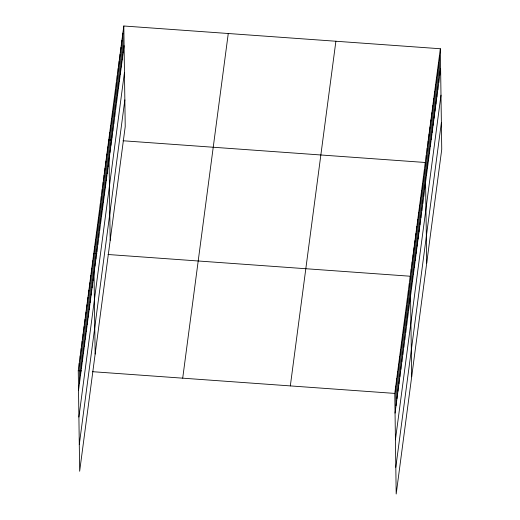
<?xml version="1.0" encoding="UTF-8"?>
<svg xmlns="http://www.w3.org/2000/svg" width="520" height="520" viewBox="0 0 520 520"><rect width="100%" height="100%" fill="white"/><g stroke="black" fill="none" stroke-linecap="round" stroke-linejoin="round"><path stroke-width="0.78" d="M123.812 26L125.223 126.588L79.657 471.25L78.254 370.663L123.812 26L440.343 48.75L441.747 149.338L396.188 494L394.778 393.413L440.343 48.75M78.526 390.357L124.091 45.695M78.904 417.053L124.462 72.391M79.287 444.554L124.846 99.892M182.708 378.17L228.267 33.508M290.329 385.905L335.887 41.242M395.057 413.114L440.615 68.452M395.428 439.803L440.993 95.141M395.811 467.304L441.376 122.642M111.943 139.965L108.778 139.737L110.181 240.325M123.026 140.764L425.308 162.487L426.712 263.075M96.909 253.708L93.743 253.481L95.147 354.062M107.991 254.501L410.274 276.231L411.678 376.812M78.254 370.663L81.419 370.89M92.495 371.69L394.778 393.413M439.4 55.861L439.679 75.556M438.464 62.966L438.737 82.667M437.522 70.077L437.794 89.772M436.585 77.188L436.859 96.883M435.643 84.292L435.916 103.994M434.7 91.403L434.98 111.098M433.765 98.514L434.038 118.209M432.822 105.619L433.101 125.32M431.886 112.73L432.159 132.424M430.944 119.841L431.216 139.535M430.007 126.945L430.281 146.647M429.065 134.056L429.338 153.751M428.123 141.16L428.402 160.862M427.187 148.272L427.459 167.973M426.244 155.383L426.524 175.078M424.365 169.598L424.638 189.293M423.429 176.709L423.703 196.404M422.487 183.814L422.76 203.515M421.544 190.925L421.824 210.619M420.609 198.036L420.882 217.731M419.666 205.14L419.946 224.842M418.73 212.251L419.003 231.946M417.788 219.356L418.067 239.057M416.851 226.467L417.125 246.168M415.909 233.578L416.182 253.273M414.966 240.682L415.246 260.383M414.031 247.793L414.303 267.488M413.088 254.904L413.368 274.599M412.152 262.008L412.425 281.71M411.209 269.12L411.489 288.815M409.305 283.55L409.578 303.251M408.337 290.875L408.61 310.577M407.368 298.2L407.641 317.896M406.4 305.526L406.673 325.221M405.431 312.851L405.704 332.547M404.463 320.171L404.736 339.872M403.494 327.496L403.767 347.197M402.526 334.822L402.799 354.517M401.557 342.147L401.83 361.842M400.589 349.466L400.862 369.168M399.62 356.791L399.893 376.493M398.651 364.117L398.931 383.812M397.683 371.443L397.963 391.137M396.715 378.768L396.994 398.463M395.746 386.087L396.026 405.788M122.876 33.111L123.149 52.806M121.934 40.215L122.213 59.917M120.998 47.327L121.27 67.022M120.055 54.438L120.335 74.133M119.119 61.542L119.392 81.243M118.177 68.653L118.45 88.348M117.241 75.758L117.513 95.459M116.298 82.868L116.571 102.57M115.356 89.98L115.635 109.674M114.419 97.084L114.692 116.785M113.477 104.195L113.757 123.897M112.541 111.306L112.814 131.001M111.599 118.41L111.872 138.112M110.663 125.522L110.935 145.216M109.72 132.633L109.993 152.328M107.841 146.848L108.115 166.543M106.899 153.959L107.178 173.654M105.963 161.064L106.236 180.765M105.02 168.175L105.294 187.869M104.085 175.279L104.358 194.981M103.142 182.39L103.415 202.092M102.2 189.501L102.479 209.196M101.263 196.606L101.537 216.307M100.321 203.717L100.601 223.411M99.385 210.828L99.658 230.522M98.442 217.932L98.716 237.633M97.507 225.043L97.78 244.738M96.564 232.154L96.837 251.849M95.622 239.258L95.901 258.96M94.685 246.369L94.959 266.065M92.775 260.8L93.054 280.501M91.806 268.125L92.085 287.827M90.838 275.45L91.117 295.146M89.869 282.776L90.148 302.471M88.907 290.095L89.18 309.797M87.939 297.421L88.212 317.122M86.97 304.746L87.243 324.441M86.002 312.072L86.275 331.767M85.033 319.397L85.306 339.092M84.065 326.716L84.338 346.418M83.096 334.041L83.369 353.743M82.127 341.367L82.4 361.062M81.159 348.693L81.432 368.387M80.191 356.012L80.464 375.713M79.222 363.337L79.495 383.038"/></g></svg>
